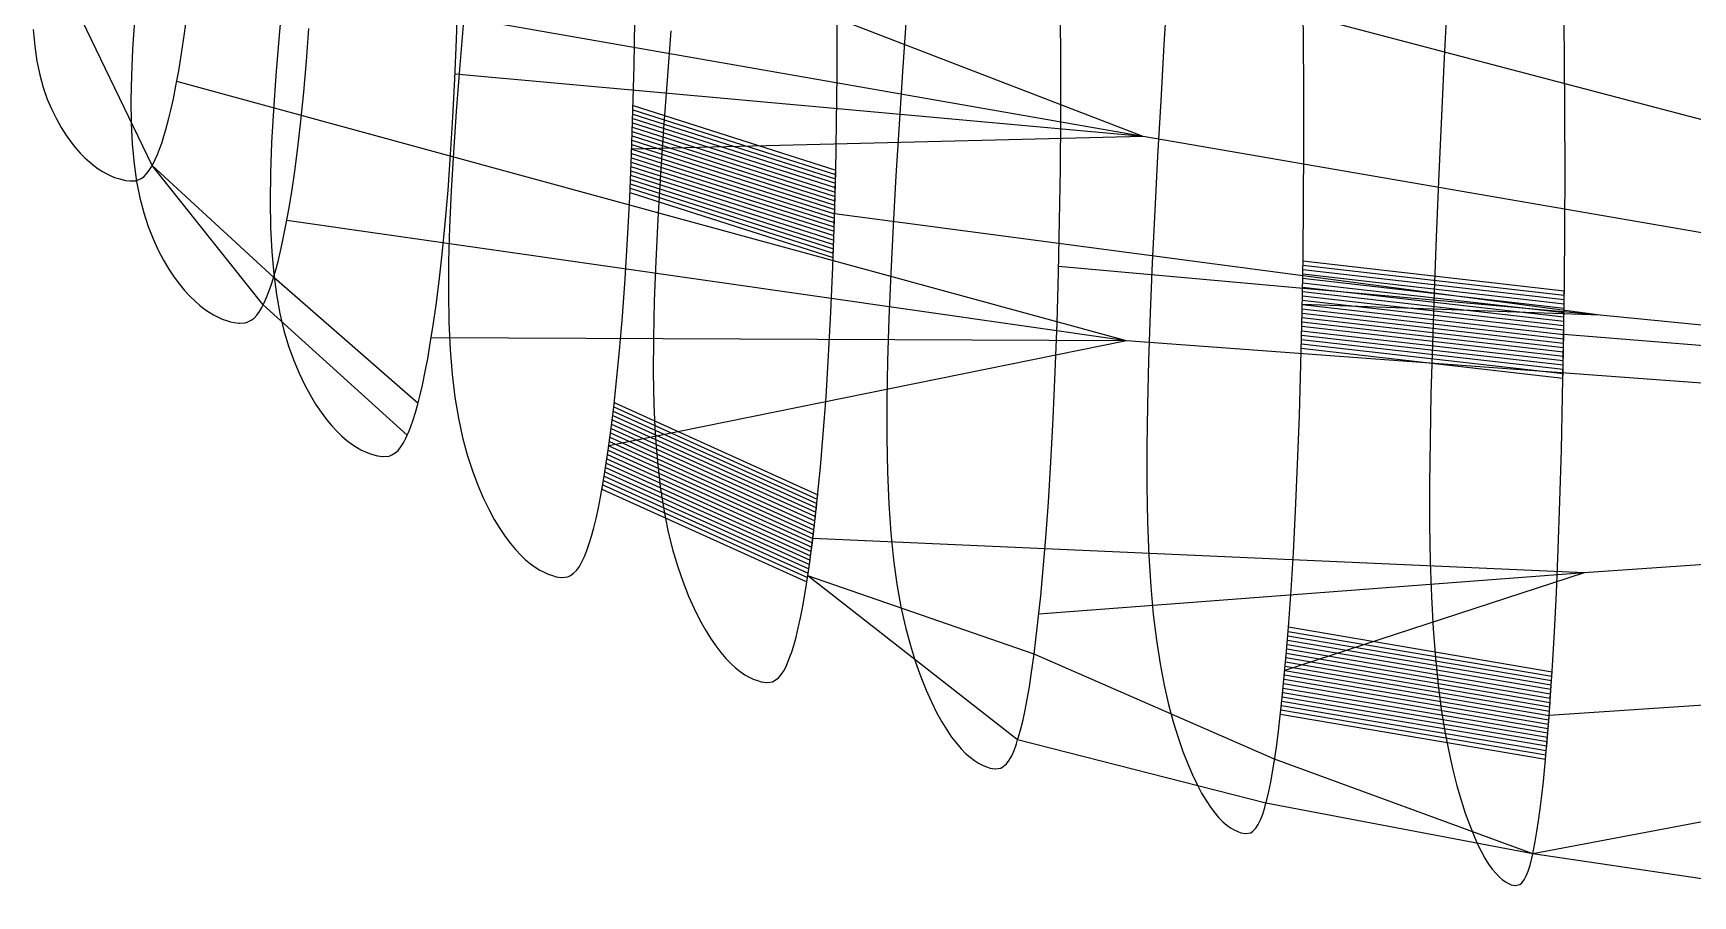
# Model space of a CAD drawing. Extents: x -442 to 442, y 0 to 303.
# Drawn here: x -436.3 to -208.1, y 16.7 to 135.2 of the extents above; entities that cross this region are included whole.
import ezdxf

# ---------------------------------------------------------------- set-up
doc = ezdxf.new("R2010")
doc.units = 0

msp = doc.modelspace()

# ---------------------------------------------------------------- linework, layer by layer
at = {"layer": 'default', "color": 8, "linetype": 'CONTINUOUS'}
for p, q in [((-283.664, 121.023, 306.413), (-412.981, 170.812, 195.612)), ((-35.344, 78.234, 669.552), (-314.97, 151.738, 364.912)), ((-283.664, 121.023, 306.413), (-398.056, 140.995, 173.731)), ((-283.664, 121.023, 306.413), (-378.28, 129.588, 152.432)), ((-283.664, 121.023, 306.413), (-353.993, 119.284, 132.039)), ((-35.344, 78.234, 669.552), (-283.664, 121.023, 306.413)), ((-220.815, 96.464, 254.471), (-326.089, 110.377, 111.977)), ((-220.815, 96.464, 254.471), (-295.275, 103.161, 92.887)), ((-220.815, 96.464, 254.471), (-261.779, 97.917, 75.366)), ((-35.344, 78.234, 669.552), (-220.815, 96.464, 254.471)), ((-144.525, 87.149, 219.698), (-225.815, 93.813, 60.029))]:
    msp.add_line(p, q, dxfattribs=at)
at = {"layer": 'default', "color": 3, "linetype": 'CONTINUOUS'}
for p, q in [((-261.618, 134.713, 75.69), (-261.718, 142.328, 75.489)), ((-378.082, 134.35, 152.62), (-377.91, 139.819, 152.784)), ((-225.715, 132.113, 60.279), (-225.81, 140.037, 60.041)), ((-415.468, 135.141, 194.269), (-415.064, 138.198, 194.488)), ((-294.984, 130.926, 93.367), (-295.035, 138.127, 93.283)), ((-415.879, 132.421, 194.047), (-415.468, 135.141, 194.269)), ((-398.702, 131.367, 173.263), (-398.372, 135.824, 173.502)), ((-353.669, 130.729, 132.424), (-353.575, 136.866, 132.536)), ((-325.732, 129.592, 112.472), (-325.717, 136.303, 112.494)), ((-261.56, 127.137, 75.806), (-261.618, 134.713, 75.69)), ((-416.279, 130.043, 193.832), (-415.879, 132.421, 194.047)), ((-378.306, 128.94, 152.406), (-378.082, 134.35, 152.62)), ((-399.07, 127.113, 172.996), (-398.702, 131.367, 173.263)), ((-353.817, 124.611, 132.248), (-353.669, 130.729, 132.424)), ((-294.982, 123.74, 93.369), (-294.984, 130.926, 93.367)), ((-225.657, 124.227, 60.424), (-225.715, 132.113, 60.279)), ((-417.022, 126.194, 193.431), (-416.66, 127.98, 193.626)), ((-416.66, 127.98, 193.626), (-416.279, 130.043, 193.832)), ((-378.577, 123.643, 152.149), (-378.306, 128.94, 152.406)), ((-325.805, 122.885, 112.371), (-325.732, 129.592, 112.472)), ((-417.365, 124.638, 193.246), (-417.022, 126.194, 193.431)), ((-399.471, 123.121, 172.704), (-399.07, 127.113, 172.996)), ((-261.548, 119.575, 75.831), (-261.56, 127.137, 75.806)), ((-417.633, 123.517, 193.1), (-417.365, 124.638, 193.246)), ((-378.892, 118.518, 151.848), (-378.577, 123.643, 152.149)), ((-354.016, 118.559, 132.011), (-353.817, 124.611, 132.248)), ((-295.036, 116.558, 93.281), (-294.982, 123.74, 93.369)), ((-225.638, 116.357, 60.473), (-225.657, 124.227, 60.424)), ((-399.894, 119.483, 172.398), (-399.471, 123.121, 172.704)), ((-325.932, 116.199, 112.195), (-325.805, 122.885, 112.371)), ((-400.325, 116.245, 172.085), (-399.894, 119.483, 172.398)), ((-261.584, 112.016, 75.757), (-261.548, 119.575, 75.831)), ((-379.248, 113.626, 151.51), (-378.892, 118.518, 151.848)), ((-354.263, 112.634, 131.718), (-354.016, 118.559, 132.011)), ((-295.14, 109.397, 93.109), (-295.036, 116.558, 93.281)), ((-400.746, 113.414, 171.78), (-400.325, 116.245, 172.085)), ((-326.11, 109.585, 111.948), (-325.932, 116.199, 112.195)), ((-225.662, 108.489, 60.413), (-225.638, 116.357, 60.473)), ((-401.15, 110.958, 171.487), (-400.746, 113.414, 171.78)), ((-379.639, 109.035, 151.138), (-379.248, 113.626, 151.51)), ((-354.555, 106.899, 131.371), (-354.263, 112.634, 131.718)), ((-261.667, 104.48, 75.591), (-261.584, 112.016, 75.757)), ((-401.533, 108.831, 171.209), (-401.15, 110.958, 171.487)), ((-326.335, 103.109, 111.636), (-326.11, 109.585, 111.948)), ((-401.898, 106.978, 170.944), (-401.533, 108.831, 171.209)), ((-380.053, 104.85, 150.743), (-379.639, 109.035, 151.138)), ((-295.293, 102.313, 92.857), (-295.14, 109.397, 93.109)), ((-225.725, 100.645, 60.254), (-225.662, 108.489, 60.413)), ((-402.184, 105.643, 170.736), (-401.898, 106.978, 170.944)), ((-354.888, 101.425, 130.976), (-354.555, 106.899, 131.371)), ((-380.479, 101.125, 150.337), (-380.053, 104.85, 150.743)), ((-326.606, 96.841, 111.26), (-326.335, 103.109, 111.636)), ((-261.795, 97.024, 75.336), (-261.667, 104.48, 75.591)), ((-380.897, 97.868, 149.939), (-380.479, 101.125, 150.337)), ((-355.257, 96.288, 130.538), (-354.888, 101.425, 130.976)), ((-295.491, 95.376, 92.53), (-295.293, 102.313, 92.857)), ((-225.827, 92.884, 59.998), (-225.725, 100.645, 60.254)), ((-381.299, 95.042, 149.557), (-380.897, 97.868, 149.939)), ((-355.652, 91.604, 130.069), (-355.257, 96.288, 130.538)), ((-326.918, 90.857, 110.827), (-326.606, 96.841, 111.26)), ((-261.963, 89.723, 74.998), (-261.795, 97.024, 75.336)), ((-381.681, 92.594, 149.192), (-381.299, 95.042, 149.557)), ((-295.734, 88.662, 92.131), (-295.491, 95.376, 92.53)), ((-382.046, 90.462, 148.845), (-381.681, 92.594, 149.192)), ((-356.06, 87.434, 129.584), (-355.652, 91.604, 130.069)), ((-225.965, 85.284, 59.654), (-225.827, 92.884, 59.998)), ((-382.334, 88.925, 148.571), (-382.046, 90.462, 148.845)), ((-327.267, 85.24, 110.343), (-326.918, 90.857, 110.827)), ((-262.171, 82.656, 74.58), (-261.963, 89.723, 74.998)), ((-356.461, 83.788, 129.108), (-356.06, 87.434, 129.584)), ((-296.016, 82.252, 91.666), (-295.734, 88.662, 92.131)), ((-327.643, 80.119, 109.821), (-327.267, 85.24, 110.343)), ((-226.137, 77.927, 59.221), (-225.965, 85.284, 59.654)), ((-356.849, 80.624, 128.647), (-356.461, 83.788, 129.108)), ((-296.334, 76.235, 91.141), (-296.016, 82.252, 91.666)), ((-262.416, 75.908, 74.089), (-262.171, 82.656, 74.58)), ((-357.219, 77.883, 128.208), (-356.849, 80.624, 128.647)), ((-328.034, 75.56, 109.279), (-327.643, 80.119, 109.821)), ((-357.573, 75.495, 127.787), (-357.219, 77.883, 128.208)), ((-226.342, 70.902, 58.709), (-226.137, 77.927, 59.221)), ((-357.852, 73.774, 127.455), (-357.573, 75.495, 127.787)), ((-328.42, 71.573, 108.743), (-328.034, 75.56, 109.279)), ((-296.679, 70.747, 90.573), (-296.334, 76.235, 91.141)), ((-262.695, 69.574, 73.53), (-262.416, 75.908, 74.089)), ((-328.794, 68.112, 108.224), (-328.42, 71.573, 108.743)), ((-226.576, 64.308, 58.122), (-226.342, 70.902, 58.709)), ((-297.04, 65.863, 89.979), (-296.679, 70.747, 90.573)), ((-262.998, 63.797, 72.921), (-262.695, 69.574, 73.53)), ((-329.152, 65.114, 107.727), (-328.794, 68.112, 108.224)), ((-329.495, 62.502, 107.251), (-329.152, 65.114, 107.727)), ((-297.397, 61.59, 89.39), (-297.04, 65.863, 89.979)), ((-226.832, 58.293, 57.48), (-226.576, 64.308, 58.122)), ((-329.767, 60.619, 106.874), (-329.495, 62.502, 107.251)), ((-263.317, 58.654, 72.283), (-262.998, 63.797, 72.921)), ((-297.744, 57.881, 88.818), (-297.397, 61.59, 89.39)), ((-298.077, 54.668, 88.269), (-297.744, 57.881, 88.818)), ((-263.633, 54.155, 71.648), (-263.317, 58.654, 72.283)), ((-227.101, 52.938, 56.805), (-226.832, 58.293, 57.48)), ((-298.397, 51.868, 87.742), (-298.077, 54.668, 88.269)), ((-263.941, 50.25, 71.03), (-263.633, 54.155, 71.648)), ((-227.37, 48.253, 56.131), (-227.101, 52.938, 56.805)), ((-298.65, 49.849, 87.325), (-298.397, 51.868, 87.742)), ((-264.238, 46.866, 70.435), (-263.941, 50.25, 71.03)), ((-227.632, 44.187, 55.474), (-227.37, 48.253, 56.131)), ((-264.523, 43.917, 69.864), (-264.238, 46.866, 70.435)), ((-264.749, 41.791, 69.41), (-264.523, 43.917, 69.864)), ((-227.885, 40.663, 54.841), (-227.632, 44.187, 55.474)), ((-228.128, 37.592, 54.231), (-227.885, 40.663, 54.841)), ((-228.321, 35.378, 53.747), (-228.128, 37.592, 54.231))]:
    msp.add_line(p, q, dxfattribs=at)
at = {"layer": 'default', "color": 5, "linetype": 'CONTINUOUS'}
for p, q in [((-402.041, 139.598, 129.804), (-402.513, 134.377, 129.354)), ((-280.318, 141.457, 38.183), (-280.795, 133.638, 37.227)), ((-316.224, 137.244, 58.365), (-316.733, 129.897, 57.525)), ((-241.887, 139.009, 19.746), (-242.29, 130.868, 18.734)), ((-436.296, 135.689, 183.027), (-436.082, 133.44, 183.142)), ((-422.368, 136.884, 156.093), (-422.629, 133.005, 155.904)), ((-377.168, 136.295, 104.517), (-377.67, 130.262, 103.921)), ((-348.609, 135.51, 80.729), (-349.13, 128.761, 80.007)), ((-436.082, 133.44, 183.142), (-435.777, 131.372, 183.307)), ((-422.629, 133.005, 155.904), (-422.796, 129.372, 155.783)), ((-402.513, 134.377, 129.354), (-402.92, 129.379, 128.967)), ((-280.795, 133.638, 37.227), (-281.244, 125.903, 36.326)), ((-435.777, 131.372, 183.307), (-435.382, 129.477, 183.52)), ((-377.67, 130.262, 103.921), (-378.118, 124.419, 103.39)), ((-242.29, 130.868, 18.734), (-242.67, 122.814, 17.782)), ((-435.382, 129.477, 183.52), (-434.902, 127.739, 183.779)), ((-422.796, 129.372, 155.783), (-422.86, 125.986, 155.737)), ((-402.92, 129.379, 128.967), (-403.254, 124.64, 128.649)), ((-349.13, 128.761, 80.007), (-349.608, 122.165, 79.344)), ((-316.733, 129.897, 57.525), (-317.211, 122.665, 56.737)), ((-434.902, 127.739, 183.779), (-434.352, 126.155, 184.076)), ((-434.352, 126.155, 184.076), (-433.75, 124.719, 184.401)), ((-422.86, 125.986, 155.737), (-422.821, 122.845, 155.765)), ((-281.244, 125.903, 36.326), (-281.666, 118.289, 35.481)), ((-433.75, 124.719, 184.401), (-433.113, 123.422, 184.745)), ((-433.113, 123.422, 184.745), (-432.459, 122.26, 185.098)), ((-403.254, 124.64, 128.649), (-403.501, 120.18, 128.414)), ((-378.118, 124.419, 103.39), (-378.501, 118.826, 102.935)), ((-432.459, 122.26, 185.098), (-431.794, 121.219, 185.457)), ((-431.794, 121.219, 185.457), (-431.128, 120.29, 185.816)), ((-422.821, 122.845, 155.765), (-422.674, 119.941, 155.872)), ((-349.608, 122.165, 79.344), (-350.032, 115.777, 78.754)), ((-317.211, 122.665, 56.737), (-317.65, 115.598, 56.015)), ((-242.67, 122.814, 17.782), (-243.026, 114.887, 16.889)), ((-431.128, 120.29, 185.816), (-430.468, 119.465, 186.173)), ((-430.468, 119.465, 186.173), (-429.819, 118.732, 186.523)), ((-429.819, 118.732, 186.523), (-429.18, 118.083, 186.868)), ((-422.674, 119.941, 155.872), (-422.426, 117.269, 156.052)), ((-403.501, 120.18, 128.414), (-403.654, 116.004, 128.269)), ((-378.501, 118.826, 102.935), (-378.813, 113.523, 102.564)), ((-429.18, 118.083, 186.868), (-428.556, 117.512, 187.204)), ((-428.556, 117.512, 187.204), (-427.942, 117.009, 187.536)), ((-427.942, 117.009, 187.536), (-427.34, 116.57, 187.861)), ((-427.34, 116.57, 187.861), (-426.752, 116.192, 188.178)), ((-422.426, 117.269, 156.052), (-422.078, 114.813, 156.304)), ((-420.426, 116.221, 191.593), (-420.118, 116.7, 191.759)), ((-420.118, 116.7, 191.759), (-419.949, 117.001, 191.85)), ((-281.666, 118.289, 35.481), (-282.051, 110.849, 34.708)), ((-426.752, 116.192, 188.178), (-426.181, 115.872, 188.486)), ((-426.181, 115.872, 188.486), (-425.63, 115.607, 188.784)), ((-425.63, 115.607, 188.784), (-425.092, 115.391, 189.074)), ((-425.092, 115.391, 189.074), (-424.577, 115.215, 189.352)), ((-424.577, 115.215, 189.352), (-424.05, 115.073, 189.637)), ((-424.05, 115.073, 189.637), (-423.604, 114.966, 189.878)), ((-423.604, 114.966, 189.878), (-422.964, 114.889, 190.223)), ((-422.964, 114.889, 190.223), (-422.913, 114.889, 190.25)), ((-422.913, 114.889, 190.25), (-422.192, 114.92, 190.639)), ((-422.192, 114.92, 190.639), (-421.868, 115.038, 190.815)), ((-422.078, 114.813, 156.304), (-421.633, 112.563, 156.627)), ((-421.868, 115.038, 190.815), (-421.465, 115.223, 191.032)), ((-421.465, 115.223, 191.032), (-421.096, 115.482, 191.231)), ((-421.096, 115.482, 191.231), (-420.747, 115.815, 191.42)), ((-420.747, 115.815, 191.42), (-420.426, 116.221, 191.593)), ((-403.654, 116.004, 128.269), (-403.701, 112.112, 128.224)), ((-350.032, 115.777, 78.754), (-350.394, 109.662, 78.253)), ((-317.65, 115.598, 56.015), (-318.038, 108.754, 55.375)), ((-243.026, 114.887, 16.889), (-243.351, 107.141, 16.075)), ((-421.633, 112.563, 156.627), (-421.098, 110.502, 157.015)), ((-403.701, 112.112, 128.224), (-403.643, 108.503, 128.278)), ((-378.813, 113.523, 102.564), (-379.04, 108.534, 102.294)), ((-421.098, 110.502, 157.015), (-420.485, 108.623, 157.46)), ((-350.394, 109.662, 78.253), (-350.686, 103.866, 77.848)), ((-282.051, 110.849, 34.708), (-282.391, 103.645, 34.025)), ((-420.485, 108.623, 157.46), (-419.817, 106.922, 157.944)), ((-403.643, 108.503, 128.278), (-403.477, 105.167, 128.437)), ((-379.04, 108.534, 102.294), (-379.174, 103.862, 102.136)), ((-318.038, 108.754, 55.375), (-318.366, 102.204, 54.833)), ((-419.817, 106.922, 157.944), (-419.112, 105.386, 158.456)), ((-419.112, 105.386, 158.456), (-418.389, 104.011, 158.98)), ((-403.477, 105.167, 128.437), (-403.207, 102.098, 128.693)), ((-243.351, 107.141, 16.075), (-243.637, 99.64, 15.357)), ((-418.389, 104.011, 158.98), (-417.655, 102.779, 159.513)), ((-417.655, 102.779, 159.513), (-416.921, 101.681, 160.045)), ((-379.174, 103.862, 102.136), (-379.204, 99.509, 102.099)), ((-350.686, 103.866, 77.848), (-350.895, 98.412, 77.558)), ((-282.391, 103.645, 34.025), (-282.678, 96.749, 33.45)), ((-416.921, 101.681, 160.045), (-416.193, 100.706, 160.573)), ((-416.193, 100.706, 160.573), (-415.478, 99.84, 161.092)), ((-403.207, 102.098, 128.693), (-402.836, 99.28, 129.047)), ((-318.366, 102.204, 54.833), (-318.63, 95.994, 54.399)), ((-415.478, 99.84, 161.092), (-414.776, 99.075, 161.602)), ((-414.776, 99.075, 161.602), (-414.089, 98.402, 162.1)), ((-414.089, 98.402, 162.1), (-413.414, 97.81, 162.589)), ((-402.836, 99.28, 129.047), (-402.367, 96.698, 129.494)), ((-379.204, 99.509, 102.099), (-379.132, 95.474, 102.185)), ((-350.895, 98.412, 77.558), (-351.012, 93.306, 77.395)), ((-243.637, 99.64, 15.357), (-243.878, 92.461, 14.754)), ((-413.414, 97.81, 162.589), (-412.753, 97.293, 163.069)), ((-412.753, 97.293, 163.069), (-412.108, 96.85, 163.537)), ((-412.108, 96.85, 163.537), (-411.481, 96.474, 163.992)), ((-411.481, 96.474, 163.992), (-410.877, 96.164, 164.43)), ((-410.877, 96.164, 164.43), (-410.287, 95.912, 164.858)), ((-410.287, 95.912, 164.858), (-409.723, 95.709, 165.267)), ((-406.32, 95.747, 167.736), (-405.918, 96.058, 168.028)), ((-405.918, 96.058, 168.028), (-405.539, 96.457, 168.303)), ((-405.539, 96.457, 168.303), (-405.19, 96.943, 168.556)), ((-405.19, 96.943, 168.556), (-404.856, 97.515, 168.798)), ((-404.856, 97.515, 168.798), (-404.674, 97.874, 168.93)), ((-402.367, 96.698, 129.494), (-401.805, 94.335, 130.028)), ((-318.63, 95.994, 54.399), (-318.815, 90.153, 54.093)), ((-282.678, 96.749, 33.45), (-282.907, 90.213, 32.991)), ((-409.723, 95.709, 165.267), (-409.146, 95.544, 165.686)), ((-409.146, 95.544, 165.686), (-408.657, 95.421, 166.041)), ((-408.657, 95.421, 166.041), (-407.957, 95.335, 166.549)), ((-407.957, 95.335, 166.549), (-407.901, 95.336, 166.589)), ((-407.901, 95.336, 166.589), (-407.113, 95.379, 167.161)), ((-407.113, 95.379, 167.161), (-406.759, 95.523, 167.418)), ((-406.759, 95.523, 167.418), (-406.32, 95.747, 167.736)), ((-401.805, 94.335, 130.028), (-401.165, 92.181, 130.638)), ((-379.132, 95.474, 102.185), (-378.952, 91.745, 102.399)), ((-401.165, 92.181, 130.638), (-400.47, 90.232, 131.301)), ((-378.952, 91.745, 102.399), (-378.671, 88.316, 102.733)), ((-351.012, 93.306, 77.395), (-351.028, 88.55, 77.373)), ((-243.878, 92.461, 14.754), (-244.069, 85.657, 14.276)), ((-400.47, 90.232, 131.301), (-399.736, 88.474, 131.999)), ((-318.815, 90.153, 54.093), (-318.915, 84.684, 53.93)), ((-282.907, 90.213, 32.991), (-283.065, 84.064, 32.673)), ((-399.736, 88.474, 131.999), (-398.985, 86.9, 132.714)), ((-398.985, 86.9, 132.714), (-398.224, 85.491, 133.439)), ((-378.671, 88.316, 102.733), (-378.29, 85.167, 103.185)), ((-351.028, 88.55, 77.373), (-350.943, 84.142, 77.491)), ((-398.224, 85.491, 133.439), (-397.464, 84.236, 134.163)), ((-378.29, 85.167, 103.185), (-377.812, 82.285, 103.753)), ((-318.915, 84.684, 53.93), (-318.918, 79.591, 53.924)), ((-244.069, 85.657, 14.276), (-244.199, 79.256, 13.949)), ((-397.464, 84.236, 134.163), (-396.71, 83.122, 134.881)), ((-396.71, 83.122, 134.881), (-395.971, 82.134, 135.585)), ((-377.812, 82.285, 103.753), (-377.243, 79.646, 104.428)), ((-350.943, 84.142, 77.491), (-350.752, 80.069, 77.756)), ((-283.065, 84.064, 32.673), (-283.146, 78.309, 32.511)), ((-395.971, 82.134, 135.585), (-395.244, 81.262, 136.277)), ((-395.244, 81.262, 136.277), (-394.535, 80.494, 136.952)), ((-394.535, 80.494, 136.952), (-393.838, 79.819, 137.616)), ((-385.037, 79.56, 145.997), (-384.851, 79.974, 146.174)), ((-350.752, 80.069, 77.756), (-350.462, 76.325, 78.159)), ((-393.838, 79.819, 137.616), (-393.155, 79.232, 138.266)), ((-393.155, 79.232, 138.266), (-392.489, 78.728, 138.9)), ((-392.489, 78.728, 138.9), (-391.843, 78.302, 139.516)), ((-391.843, 78.302, 139.516), (-391.22, 77.952, 140.109)), ((-391.22, 77.952, 140.109), (-390.612, 77.668, 140.688)), ((-390.612, 77.668, 140.688), (-390.031, 77.439, 141.241)), ((-386.532, 77.514, 144.573), (-386.12, 77.875, 144.965)), ((-386.12, 77.875, 144.965), (-385.733, 78.337, 145.334)), ((-385.733, 78.337, 145.334), (-385.377, 78.899, 145.673)), ((-385.377, 78.899, 145.673), (-385.037, 79.56, 145.997)), ((-377.243, 79.646, 104.428), (-376.598, 77.244, 105.195)), ((-318.918, 79.591, 53.924), (-318.827, 74.871, 54.075)), ((-283.146, 78.309, 32.511), (-283.141, 72.95, 32.521)), ((-244.199, 79.256, 13.949), (-244.263, 73.266, 13.79)), ((-390.031, 77.439, 141.241), (-389.437, 77.255, 141.807)), ((-389.437, 77.255, 141.807), (-388.934, 77.118, 142.286)), ((-388.934, 77.118, 142.286), (-388.213, 77.026, 142.972)), ((-388.213, 77.026, 142.972), (-388.156, 77.028, 143.027)), ((-388.156, 77.028, 143.027), (-387.346, 77.084, 143.798)), ((-387.346, 77.084, 143.798), (-386.983, 77.253, 144.144)), ((-386.983, 77.253, 144.144), (-386.532, 77.514, 144.573)), ((-376.598, 77.244, 105.195), (-375.897, 75.071, 106.027)), ((-350.462, 76.325, 78.159), (-350.074, 72.888, 78.697)), ((-375.897, 75.071, 106.027), (-375.16, 73.111, 106.902)), ((-375.16, 73.111, 106.902), (-374.407, 71.358, 107.797)), ((-318.827, 74.871, 54.075), (-318.636, 70.511, 54.389)), ((-244.263, 73.266, 13.79), (-244.253, 67.688, 13.815)), ((-374.407, 71.358, 107.797), (-373.643, 69.789, 108.703)), ((-350.074, 72.888, 78.697), (-349.59, 69.743, 79.368)), ((-283.141, 72.95, 32.521), (-283.051, 67.983, 32.702)), ((-373.643, 69.789, 108.703), (-372.882, 68.393, 109.608)), ((-349.59, 69.743, 79.368), (-349.018, 66.865, 80.163)), ((-318.636, 70.511, 54.389), (-318.351, 66.504, 54.859)), ((-372.882, 68.393, 109.608), (-372.127, 67.154, 110.503)), ((-372.127, 67.154, 110.503), (-371.388, 66.055, 111.382)), ((-349.018, 66.865, 80.163), (-348.369, 64.246, 81.062)), ((-318.351, 66.504, 54.859), (-317.974, 62.827, 55.48)), ((-283.051, 67.983, 32.702), (-282.871, 63.396, 33.063)), ((-244.253, 67.688, 13.815), (-244.169, 62.519, 14.024)), ((-371.388, 66.055, 111.382), (-370.661, 65.087, 112.245)), ((-370.661, 65.087, 112.245), (-369.952, 64.235, 113.086)), ((-369.952, 64.235, 113.086), (-369.256, 63.487, 113.913)), ((-348.369, 64.246, 81.062), (-347.667, 61.877, 82.036)), ((-369.256, 63.487, 113.913), (-368.575, 62.836, 114.722)), ((-368.575, 62.836, 114.722), (-367.911, 62.278, 115.511)), ((-367.911, 62.278, 115.511), (-367.266, 61.808, 116.277)), ((-367.266, 61.808, 116.277), (-366.644, 61.422, 117.015)), ((-361.572, 61.383, 123.038), (-361.188, 61.903, 123.494)), ((-361.188, 61.903, 123.494), (-360.836, 62.534, 123.912)), ((-360.836, 62.534, 123.912), (-360.501, 63.276, 124.31)), ((-360.501, 63.276, 124.31), (-360.318, 63.741, 124.527)), ((-347.667, 61.877, 82.036), (-346.93, 59.743, 83.059)), ((-317.974, 62.827, 55.48), (-317.507, 59.463, 56.249)), ((-282.871, 63.396, 33.063), (-282.607, 59.182, 33.592)), ((-244.169, 62.519, 14.024), (-244.009, 57.746, 14.426)), ((-366.644, 61.422, 117.015), (-366.039, 61.11, 117.734)), ((-366.039, 61.11, 117.734), (-365.46, 60.859, 118.421)), ((-365.46, 60.859, 118.421), (-364.868, 60.659, 119.124)), ((-364.868, 60.659, 119.124), (-364.367, 60.51, 119.719)), ((-364.367, 60.51, 119.719), (-363.65, 60.414, 120.571)), ((-363.65, 60.414, 120.571), (-363.593, 60.416, 120.639)), ((-363.593, 60.416, 120.639), (-362.787, 60.487, 121.595)), ((-362.787, 60.487, 121.595), (-362.427, 60.679, 122.023)), ((-362.427, 60.679, 122.023), (-361.98, 60.975, 122.554)), ((-361.98, 60.975, 122.554), (-361.572, 61.383, 123.038)), ((-346.93, 59.743, 83.059), (-346.177, 57.834, 84.104)), ((-317.507, 59.463, 56.249), (-316.956, 56.386, 57.157)), ((-346.177, 57.834, 84.104), (-345.415, 56.126, 85.162)), ((-282.607, 59.182, 33.592), (-282.26, 55.315, 34.289)), ((-244.009, 57.746, 14.426), (-243.776, 53.361, 15.009)), ((-345.415, 56.126, 85.162), (-344.655, 54.607, 86.217)), ((-316.956, 56.386, 57.157), (-316.334, 53.586, 58.183)), ((-282.26, 55.315, 34.289), (-281.832, 51.777, 35.147)), ((-344.655, 54.607, 86.217), (-343.902, 53.26, 87.26)), ((-343.902, 53.26, 87.26), (-343.165, 52.067, 88.283)), ((-316.334, 53.586, 58.183), (-315.661, 51.055, 59.291)), ((-243.776, 53.361, 15.009), (-243.472, 49.339, 15.772)), ((-343.165, 52.067, 88.283), (-342.441, 51.015, 89.287)), ((-342.441, 51.015, 89.287), (-341.736, 50.09, 90.267)), ((-315.661, 51.055, 59.291), (-314.956, 48.775, 60.454)), ((-281.832, 51.777, 35.147), (-281.328, 48.543, 36.157)), ((-341.736, 50.09, 90.267), (-341.043, 49.279, 91.228)), ((-341.043, 49.279, 91.228), (-340.365, 48.574, 92.168)), ((-340.365, 48.574, 92.168), (-339.704, 47.971, 93.085)), ((-339.704, 47.971, 93.085), (-339.063, 47.462, 93.975)), ((-333.036, 47.619, 102.338), (-332.689, 48.312, 102.819)), ((-332.689, 48.312, 102.819), (-332.359, 49.125, 103.277)), ((-332.359, 49.125, 103.277), (-332.179, 49.635, 103.527)), ((-314.956, 48.775, 60.454), (-314.236, 46.737, 61.641)), ((-281.328, 48.543, 36.157), (-280.76, 45.602, 37.296)), ((-243.472, 49.339, 15.772), (-243.098, 45.66, 16.709)), ((-339.063, 47.462, 93.975), (-338.446, 47.046, 94.832)), ((-338.446, 47.046, 94.832), (-337.844, 46.71, 95.667)), ((-337.844, 46.71, 95.667), (-337.269, 46.441, 96.464)), ((-337.269, 46.441, 96.464), (-336.681, 46.228, 97.28)), ((-336.681, 46.228, 97.28), (-336.184, 46.07, 97.97)), ((-336.184, 46.07, 97.97), (-335.472, 45.971, 98.957)), ((-335.472, 45.971, 98.957), (-335.416, 45.974, 99.036)), ((-335.416, 45.974, 99.036), (-334.617, 46.058, 100.144)), ((-334.617, 46.058, 100.144), (-334.26, 46.271, 100.639)), ((-334.26, 46.271, 100.639), (-333.818, 46.598, 101.253)), ((-333.818, 46.598, 101.253), (-333.415, 47.047, 101.812)), ((-333.415, 47.047, 101.812), (-333.036, 47.619, 102.338)), ((-314.236, 46.737, 61.641), (-313.507, 44.915, 62.841)), ((-243.098, 45.66, 16.709), (-242.659, 42.297, 17.809)), ((-313.507, 44.915, 62.841), (-312.781, 43.294, 64.037)), ((-280.76, 45.602, 37.296), (-280.148, 42.943, 38.525)), ((-312.781, 43.294, 64.037), (-312.063, 41.858, 65.22)), ((-312.063, 41.858, 65.22), (-311.36, 40.585, 66.38)), ((-280.148, 42.943, 38.525), (-279.505, 40.549, 39.813)), ((-242.659, 42.297, 17.809), (-242.165, 39.239, 19.047)), ((-311.36, 40.585, 66.38), (-310.67, 39.464, 67.517)), ((-310.67, 39.464, 67.517), (-309.997, 38.48, 68.625)), ((-279.505, 40.549, 39.813), (-278.85, 38.408, 41.127)), ((-242.165, 39.239, 19.047), (-241.633, 36.476, 20.382)), ((-309.997, 38.48, 68.625), (-309.337, 37.617, 69.714)), ((-309.337, 37.617, 69.714), (-308.691, 36.867, 70.778)), ((-308.691, 36.867, 70.778), (-308.062, 36.226, 71.815)), ((-301.725, 35.903, 82.257), (-301.398, 36.648, 82.797)), ((-301.398, 36.648, 82.797), (-301.086, 37.521, 83.311)), ((-301.086, 37.521, 83.311), (-300.916, 38.069, 83.591)), ((-278.85, 38.408, 41.127), (-278.188, 36.496, 42.455)), ((-308.062, 36.226, 71.815), (-307.451, 35.687, 72.821)), ((-307.451, 35.687, 72.821), (-306.864, 35.246, 73.789)), ((-306.864, 35.246, 73.789), (-306.291, 34.891, 74.732)), ((-306.291, 34.891, 74.732), (-305.745, 34.608, 75.634)), ((-305.745, 34.608, 75.634), (-305.186, 34.385, 76.555)), ((-305.186, 34.385, 76.555), (-304.712, 34.219, 77.335)), ((-303.224, 34.218, 79.787), (-302.885, 34.449, 80.346)), ((-302.885, 34.449, 80.346), (-302.466, 34.804, 81.036)), ((-302.466, 34.804, 81.036), (-302.084, 35.287, 81.666)), ((-302.084, 35.287, 81.666), (-301.725, 35.903, 82.257)), ((-278.188, 36.496, 42.455), (-277.529, 34.796, 43.778)), ((-277.529, 34.796, 43.778), (-276.876, 33.289, 45.086)), ((-241.633, 36.476, 20.382), (-241.075, 33.988, 21.78)), ((-304.712, 34.219, 77.335), (-304.036, 34.118, 78.449)), ((-304.036, 34.118, 78.449), (-303.983, 34.122, 78.537)), ((-303.983, 34.122, 78.537), (-303.224, 34.218, 79.787)), ((-276.876, 33.289, 45.086), (-276.238, 31.955, 46.367)), ((-276.238, 31.955, 46.367), (-275.611, 30.78, 47.624)), ((-241.075, 33.988, 21.78), (-240.506, 31.765, 23.205)), ((-275.611, 30.78, 47.624), (-275.001, 29.749, 48.848)), ((-275.001, 29.749, 48.848), (-274.402, 28.845, 50.05)), ((-240.506, 31.765, 23.205), (-239.932, 29.778, 24.645)), ((-239.932, 29.778, 24.645), (-239.36, 28.013, 26.078)), ((-274.402, 28.845, 50.05), (-273.816, 28.061, 51.224)), ((-273.816, 28.061, 51.224), (-273.246, 27.391, 52.368)), ((-273.246, 27.391, 52.368), (-272.692, 26.827, 53.478)), ((-267.51, 27.094, 63.873), (-267.214, 27.88, 64.466)), ((-267.214, 27.88, 64.466), (-266.933, 28.802, 65.029)), ((-266.933, 28.802, 65.029), (-266.781, 29.379, 65.335)), ((-239.36, 28.013, 26.078), (-238.795, 26.449, 27.495)), ((-272.692, 26.827, 53.478), (-272.16, 26.367, 54.547)), ((-272.16, 26.367, 54.547), (-271.641, 25.998, 55.587)), ((-271.641, 25.998, 55.587), (-271.146, 25.703, 56.581)), ((-271.146, 25.703, 56.581), (-270.639, 25.472, 57.596)), ((-270.639, 25.472, 57.596), (-270.211, 25.301, 58.456)), ((-270.211, 25.301, 58.456), (-269.598, 25.2, 59.684)), ((-269.598, 25.2, 59.684), (-269.55, 25.204, 59.781)), ((-269.55, 25.204, 59.781), (-268.864, 25.311, 61.158)), ((-268.864, 25.311, 61.158), (-268.557, 25.556, 61.772)), ((-268.557, 25.556, 61.772), (-268.178, 25.932, 62.532)), ((-268.178, 25.932, 62.532), (-267.833, 26.444, 63.224)), ((-267.833, 26.444, 63.224), (-267.51, 27.094, 63.873)), ((-238.795, 26.449, 27.495), (-238.241, 25.065, 28.883)), ((-238.241, 25.065, 28.883), (-237.699, 23.846, 30.243)), ((-237.699, 23.846, 30.243), (-237.17, 22.777, 31.568)), ((-237.17, 22.777, 31.568), (-236.651, 21.84, 32.869)), ((-236.651, 21.84, 32.869), (-236.144, 21.027, 34.14)), ((-236.144, 21.027, 34.14), (-235.65, 20.334, 35.378)), ((-230.692, 20.063, 47.805), (-230.437, 20.883, 48.444)), ((-230.437, 20.883, 48.444), (-230.195, 21.844, 49.05)), ((-230.195, 21.844, 49.05), (-230.064, 22.445, 49.379)), ((-235.65, 20.334, 35.378), (-235.171, 19.751, 36.578)), ((-235.171, 19.751, 36.578), (-234.71, 19.276, 37.733)), ((-234.71, 19.276, 37.733), (-234.261, 18.895, 38.858)), ((-234.261, 18.895, 38.858), (-233.833, 18.592, 39.932)), ((-233.833, 18.592, 39.932), (-233.395, 18.354, 41.03)), ((-233.395, 18.354, 41.03), (-233.024, 18.179, 41.959)), ((-231.86, 18.198, 44.877), (-231.596, 18.455, 45.54)), ((-231.596, 18.455, 45.54), (-231.268, 18.849, 46.36)), ((-231.268, 18.849, 46.36), (-230.971, 19.384, 47.107)), ((-230.971, 19.384, 47.107), (-230.692, 20.063, 47.805)), ((-233.024, 18.179, 41.959), (-232.495, 18.078, 43.285)), ((-232.495, 18.078, 43.285), (-232.453, 18.082, 43.391)), ((-232.453, 18.082, 43.391), (-231.86, 18.198, 44.877))]:
    msp.add_line(p, q, dxfattribs=at)
at = {"layer": 'default', "color": 1, "linetype": 'CONTINUOUS'}
for p, q in [((-419.949, 117.001, 191.85), (-429.568, 136.945, 214.53)), ((-285.957, 92.927, 303.886), (-416.556, 128.542, 193.682)), ((-418.035, 121.985, 192.884), (-417.633, 123.517, 193.1)), ((-418.611, 120.096, 192.573), (-418.312, 121.031, 192.734)), ((-418.312, 121.031, 192.734), (-418.035, 121.985, 192.884)), ((-419.207, 118.519, 192.251), (-418.908, 119.265, 192.412)), ((-418.908, 119.265, 192.412), (-418.611, 120.096, 192.573)), ((-419.949, 117.001, 191.85), (-419.812, 117.245, 191.924)), ((-403.208, 101.647, 169.994), (-419.949, 117.001, 191.85)), ((-404.674, 97.874, 168.93), (-419.949, 117.001, 191.85)), ((-419.812, 117.245, 191.924), (-419.508, 117.85, 192.088)), ((-419.508, 117.85, 192.088), (-419.207, 118.519, 192.251)), ((-285.957, 92.927, 303.886), (-401.419, 109.465, 171.292)), ((-402.613, 103.818, 170.425), (-402.184, 105.643, 170.736)), ((-402.91, 102.681, 170.21), (-402.613, 103.818, 170.425)), ((-403.872, 99.686, 169.512), (-403.551, 100.576, 169.745)), ((-403.551, 100.576, 169.745), (-403.231, 101.567, 169.977)), ((-403.231, 101.567, 169.977), (-402.91, 102.681, 170.21)), ((-383.364, 84.323, 147.59), (-403.208, 101.647, 169.994)), ((-404.674, 97.874, 168.93), (-404.525, 98.166, 169.038)), ((-404.525, 98.166, 169.038), (-404.197, 98.887, 169.276)), ((-404.197, 98.887, 169.276), (-403.872, 99.686, 169.512)), ((-384.851, 79.974, 146.174), (-404.674, 97.874, 168.93)), ((-285.957, 92.927, 303.886), (-381.567, 93.323, 149.301)), ((-285.957, 92.927, 303.886), (-357.138, 78.485, 128.304)), ((-34.215, 74.338, 669.148), (-285.957, 92.927, 303.886)), ((-383.064, 85.514, 147.876), (-382.765, 86.824, 148.161)), ((-382.765, 86.824, 148.161), (-382.334, 88.925, 148.571)), ((-383.388, 84.231, 147.568), (-383.064, 85.514, 147.876)), ((-384.037, 82.064, 146.95), (-383.711, 83.089, 147.259)), ((-383.711, 83.089, 147.259), (-383.388, 84.231, 147.568)), ((-384.851, 79.974, 146.174), (-384.7, 80.311, 146.317)), ((-384.7, 80.311, 146.317), (-384.367, 81.143, 146.635)), ((-384.367, 81.143, 146.635), (-384.037, 82.064, 146.95)), ((-358.272, 71.42, 126.957), (-357.852, 73.774, 127.455)), ((-34.215, 74.338, 669.148), (-222.995, 61.024, 249.881)), ((-358.564, 69.953, 126.61), (-358.272, 71.42, 126.957)), ((-359.198, 67.235, 125.858), (-358.881, 68.515, 126.234)), ((-358.881, 68.515, 126.234), (-358.564, 69.953, 126.61)), ((-359.517, 66.086, 125.479), (-359.198, 67.235, 125.858)), ((-360.318, 63.741, 124.527), (-360.17, 64.119, 124.703)), ((-360.17, 64.119, 124.703), (-359.841, 65.053, 125.094)), ((-359.841, 65.053, 125.094), (-359.517, 66.086, 125.479)), ((-222.995, 61.024, 249.881), (-329.073, 65.773, 107.836)), ((-330.175, 58.043, 106.307), (-329.767, 60.619, 106.874)), ((-300.916, 38.069, 83.591), (-329.767, 60.619, 106.874)), ((-298.65, 49.849, 87.325), (-329.767, 60.619, 106.874)), ((-222.995, 61.024, 249.881), (-298.004, 55.374, 88.39)), ((-222.995, 61.024, 249.881), (-264.173, 47.61, 70.566)), ((-330.46, 56.438, 105.912), (-330.175, 58.043, 106.307)), ((-331.079, 53.462, 105.053), (-330.769, 54.864, 105.483)), ((-330.769, 54.864, 105.483), (-330.46, 56.438, 105.912)), ((-331.392, 52.204, 104.619), (-331.079, 53.462, 105.053)), ((-332.033, 50.05, 103.729), (-331.71, 51.072, 104.177)), ((-331.71, 51.072, 104.177), (-331.392, 52.204, 104.619)), ((-332.179, 49.635, 103.527), (-332.033, 50.05, 103.729)), ((-299.032, 47.088, 86.695), (-298.65, 49.849, 87.325)), ((-265.57, 35.419, 67.764), (-298.65, 49.849, 87.325)), ((-299.299, 45.367, 86.256), (-299.032, 47.088, 86.695)), ((-145.752, 46.913, 214.43), (-227.829, 41.437, 54.98)), ((-299.88, 42.175, 85.298), (-299.589, 43.679, 85.778)), ((-299.589, 43.679, 85.778), (-299.299, 45.367, 86.256)), ((-300.174, 40.825, 84.813), (-299.88, 42.175, 85.298)), ((-265.09, 38.883, 68.726), (-264.749, 41.791, 69.41)), ((-300.778, 38.513, 83.818), (-300.474, 39.611, 84.319)), ((-300.474, 39.611, 84.319), (-300.174, 40.825, 84.813)), ((-265.329, 37.07, 68.247), (-265.09, 38.883, 68.726)), ((-300.916, 38.069, 83.591), (-300.778, 38.513, 83.818)), ((-266.781, 29.379, 65.335), (-300.916, 38.069, 83.591)), ((-265.588, 35.292, 67.726), (-265.329, 37.07, 68.247)), ((-265.85, 33.708, 67.202), (-265.588, 35.292, 67.726)), ((-230.064, 22.445, 49.379), (-265.57, 35.419, 67.764)), ((-228.613, 32.349, 53.016), (-228.321, 35.378, 53.747)), ((-266.383, 31.005, 66.132), (-266.114, 32.285, 66.672)), ((-266.114, 32.285, 66.672), (-265.85, 33.708, 67.202)), ((-228.817, 30.46, 52.504), (-228.613, 32.349, 53.016)), ((-266.781, 29.379, 65.335), (-266.657, 29.848, 65.584)), ((-266.657, 29.848, 65.584), (-266.383, 31.005, 66.132)), ((-189.69, 30.027, 40.585), (-230.064, 22.445, 49.379)), ((-229.04, 28.608, 51.946), (-228.817, 30.46, 52.504)), ((-230.064, 22.445, 49.379), (-266.781, 29.379, 65.335)), ((-229.264, 26.957, 51.384), (-229.04, 28.608, 51.946)), ((-229.722, 24.141, 50.236), (-229.491, 25.474, 50.816)), ((-229.491, 25.474, 50.816), (-229.264, 26.957, 51.384)), ((-230.064, 22.445, 49.379), (-229.957, 22.934, 49.646)), ((-229.957, 22.934, 49.646), (-229.722, 24.141, 50.236)), ((-191.147, 16.66, 35.984), (-230.064, 22.445, 49.379))]:
    msp.add_line(p, q, dxfattribs=at)
at = {"layer": 'default', "color": 2, "linetype": 'CONTINUOUS'}
for p, q in [((-353.854, 123.48, 132.204), (-325.976, 114.574, 112.134)), ((-353.854, 123.48, 132.204), (-353.834, 123.48, 132.227)), ((-353.834, 124.079, 132.227), (-325.96, 115.174, 112.157)), ((-353.834, 124.079, 132.227), (-353.815, 124.079, 132.25)), ((-353.815, 124.679, 132.25), (-325.943, 115.774, 112.179)), ((-353.815, 124.679, 132.25), (-353.801, 124.679, 132.267)), ((-353.801, 125.278, 132.267), (-325.929, 116.373, 112.2)), ((-353.933, 121.082, 132.11), (-326.04, 112.176, 112.045)), ((-353.933, 121.082, 132.11), (-353.913, 121.082, 132.133)), ((-353.913, 121.682, 132.133), (-326.024, 112.776, 112.067)), ((-353.913, 121.682, 132.133), (-353.894, 121.682, 132.157)), ((-353.894, 122.281, 132.157), (-326.008, 113.375, 112.09)), ((-353.894, 122.281, 132.157), (-353.874, 122.281, 132.18)), ((-353.874, 122.88, 132.18), (-325.992, 113.975, 112.112)), ((-353.874, 122.88, 132.18), (-353.854, 122.88, 132.204)), ((-354.012, 118.684, 132.016), (-326.105, 109.778, 111.955)), ((-354.012, 118.684, 132.016), (-353.993, 118.684, 132.039)), ((-353.993, 119.284, 132.039), (-326.089, 110.377, 111.977)), ((-353.993, 119.284, 132.039), (-353.973, 119.284, 132.063)), ((-353.973, 119.883, 132.063), (-326.073, 110.977, 112)), ((-353.973, 119.883, 132.063), (-353.953, 119.883, 132.086)), ((-353.953, 120.483, 132.086), (-326.057, 111.576, 112.022)), ((-353.953, 120.483, 132.086), (-353.933, 120.483, 132.11)), ((-354.086, 116.886, 131.928), (-326.166, 107.979, 111.871)), ((-354.086, 116.886, 131.928), (-354.061, 116.886, 131.958)), ((-354.061, 117.486, 131.958), (-326.145, 108.579, 111.899)), ((-354.061, 117.486, 131.958), (-354.036, 117.486, 131.987)), ((-354.036, 118.085, 131.987), (-326.124, 109.178, 111.928)), ((-354.036, 118.085, 131.987), (-354.012, 118.085, 132.016)), ((-354.186, 114.489, 131.81), (-326.249, 105.581, 111.755)), ((-354.186, 114.489, 131.81), (-354.161, 114.489, 131.839)), ((-354.161, 115.089, 131.839), (-326.228, 106.181, 111.784)), ((-354.161, 115.089, 131.839), (-354.136, 115.089, 131.869)), ((-354.136, 115.688, 131.869), (-326.207, 106.78, 111.813)), ((-354.136, 115.688, 131.869), (-354.111, 115.688, 131.899)), ((-354.111, 116.287, 131.899), (-326.187, 107.38, 111.842)), ((-354.111, 116.287, 131.899), (-354.086, 116.287, 131.928)), ((-325.992, 113.975, 112.112), (-325.976, 114.574, 112.134)), ((-325.976, 114.574, 112.134), (-325.96, 115.174, 112.157)), ((-325.96, 115.174, 112.157), (-325.943, 115.774, 112.179)), ((-325.943, 115.774, 112.179), (-325.929, 116.373, 112.2)), ((-354.235, 113.291, 131.751), (-326.291, 104.382, 111.697)), ((-354.235, 113.291, 131.751), (-354.211, 113.291, 131.78)), ((-354.211, 113.89, 131.78), (-326.27, 104.982, 111.726)), ((-354.211, 113.89, 131.78), (-354.186, 113.89, 131.81)), ((-326.057, 111.576, 112.022), (-326.04, 112.176, 112.045)), ((-326.04, 112.176, 112.045), (-326.024, 112.776, 112.067)), ((-326.024, 112.776, 112.067), (-326.008, 113.375, 112.09)), ((-326.008, 113.375, 112.09), (-325.992, 113.975, 112.112)), ((-326.124, 109.178, 111.928), (-326.105, 109.778, 111.955)), ((-326.105, 109.778, 111.955), (-326.089, 110.377, 111.977)), ((-326.089, 110.377, 111.977), (-326.073, 110.977, 112)), ((-326.073, 110.977, 112), (-326.057, 111.576, 112.022)), ((-326.207, 106.78, 111.813), (-326.187, 107.38, 111.842)), ((-326.187, 107.38, 111.842), (-326.166, 107.979, 111.871)), ((-326.166, 107.979, 111.871), (-326.145, 108.579, 111.899)), ((-326.145, 108.579, 111.899), (-326.124, 109.178, 111.928)), ((-326.27, 104.982, 111.726), (-326.249, 105.581, 111.755)), ((-326.249, 105.581, 111.755), (-326.228, 106.181, 111.784)), ((-326.228, 106.181, 111.784), (-326.207, 106.78, 111.813)), ((-326.291, 104.382, 111.697), (-326.27, 104.982, 111.726)), ((-261.697, 102.715, 75.531), (-225.752, 98.612, 60.187)), ((-261.697, 102.715, 75.531), (-261.687, 102.715, 75.551)), ((-261.687, 103.315, 75.551), (-225.744, 99.212, 60.207)), ((-261.687, 103.315, 75.551), (-261.677, 103.315, 75.572)), ((-261.677, 103.915, 75.572), (-225.736, 99.812, 60.227)), ((-261.728, 100.916, 75.469), (-225.776, 96.813, 60.128)), ((-261.728, 100.916, 75.469), (-261.718, 100.916, 75.49)), ((-261.718, 101.516, 75.49), (-225.768, 97.413, 60.148)), ((-261.718, 101.516, 75.49), (-261.708, 101.516, 75.51)), ((-261.708, 102.116, 75.51), (-225.76, 98.012, 60.167)), ((-261.708, 102.116, 75.51), (-261.697, 102.116, 75.531)), ((-261.769, 98.517, 75.387), (-225.807, 94.413, 60.049)), ((-261.769, 98.517, 75.387), (-261.759, 98.517, 75.407)), ((-261.759, 99.117, 75.407), (-225.799, 95.013, 60.068)), ((-261.759, 99.117, 75.407), (-261.749, 99.117, 75.428)), ((-261.749, 99.716, 75.428), (-225.791, 95.613, 60.088)), ((-261.749, 99.716, 75.428), (-261.738, 99.716, 75.448)), ((-261.738, 100.316, 75.448), (-225.784, 96.213, 60.108)), ((-261.738, 100.316, 75.448), (-261.728, 100.316, 75.469)), ((-225.76, 98.012, 60.167), (-225.752, 98.612, 60.187)), ((-225.752, 98.612, 60.187), (-225.744, 99.212, 60.207)), ((-225.744, 99.212, 60.207), (-225.736, 99.812, 60.227)), ((-261.816, 96.118, 75.294), (-225.843, 92.014, 59.959)), ((-261.816, 96.118, 75.294), (-261.802, 96.118, 75.321)), ((-261.802, 96.717, 75.321), (-225.832, 92.614, 59.986)), ((-261.802, 96.717, 75.321), (-261.79, 96.717, 75.346)), ((-261.79, 97.317, 75.346), (-225.823, 93.214, 60.009)), ((-261.79, 97.317, 75.346), (-261.779, 97.317, 75.366)), ((-261.779, 97.917, 75.366), (-225.815, 93.813, 60.029)), ((-261.779, 97.917, 75.366), (-261.769, 97.917, 75.387)), ((-225.791, 95.613, 60.088), (-225.784, 96.213, 60.108)), ((-225.784, 96.213, 60.108), (-225.776, 96.813, 60.128)), ((-225.776, 96.813, 60.128), (-225.768, 97.413, 60.148)), ((-225.768, 97.413, 60.148), (-225.76, 98.012, 60.167)), ((-261.871, 93.719, 75.183), (-225.886, 89.615, 59.85)), ((-261.871, 93.719, 75.183), (-261.857, 93.719, 75.211)), ((-261.857, 94.318, 75.211), (-225.876, 90.214, 59.877)), ((-261.857, 94.318, 75.211), (-261.843, 94.318, 75.238)), ((-261.843, 94.918, 75.238), (-225.865, 90.814, 59.904)), ((-261.843, 94.918, 75.238), (-261.829, 94.918, 75.266)), ((-261.829, 95.518, 75.266), (-225.854, 91.414, 59.932)), ((-261.829, 95.518, 75.266), (-261.816, 95.518, 75.294)), ((-225.823, 93.214, 60.009), (-225.815, 93.813, 60.029)), ((-225.815, 93.813, 60.029), (-225.807, 94.413, 60.049)), ((-225.807, 94.413, 60.049), (-225.799, 95.013, 60.068)), ((-225.799, 95.013, 60.068), (-225.791, 95.613, 60.088)), ((-261.912, 91.92, 75.1), (-225.919, 87.815, 59.769)), ((-261.912, 91.92, 75.1), (-261.898, 91.92, 75.128)), ((-261.898, 92.519, 75.128), (-225.908, 88.415, 59.796)), ((-261.898, 92.519, 75.128), (-261.885, 92.519, 75.155)), ((-261.885, 93.119, 75.155), (-225.897, 89.015, 59.823)), ((-261.885, 93.119, 75.155), (-261.871, 93.119, 75.183)), ((-225.865, 90.814, 59.904), (-225.854, 91.414, 59.932)), ((-225.854, 91.414, 59.932), (-225.843, 92.014, 59.959)), ((-225.843, 92.014, 59.959), (-225.832, 92.614, 59.986)), ((-225.832, 92.614, 59.986), (-225.823, 93.214, 60.009)), ((-225.908, 88.415, 59.796), (-225.897, 89.015, 59.823)), ((-225.897, 89.015, 59.823), (-225.886, 89.615, 59.85)), ((-225.886, 89.615, 59.85), (-225.876, 90.214, 59.877)), ((-225.876, 90.214, 59.877), (-225.865, 90.814, 59.904)), ((-225.919, 87.815, 59.769), (-225.908, 88.415, 59.796)), ((-356.387, 84.46, 129.195), (-328.403, 71.754, 108.767)), ((-356.599, 82.667, 128.945), (-328.594, 69.959, 108.501)), ((-356.599, 82.667, 128.945), (-356.525, 82.667, 129.031)), ((-356.525, 83.265, 129.031), (-328.53, 70.557, 108.591)), ((-356.525, 83.265, 129.031), (-356.453, 83.265, 129.117)), ((-356.453, 83.863, 129.117), (-328.465, 71.155, 108.68)), ((-356.453, 83.863, 129.117), (-356.387, 83.863, 129.195)), ((-356.896, 80.277, 128.592), (-328.859, 67.567, 108.134)), ((-356.896, 80.277, 128.592), (-356.818, 80.277, 128.684)), ((-356.818, 80.875, 128.684), (-328.788, 68.165, 108.232)), ((-356.818, 80.875, 128.684), (-356.745, 80.875, 128.771)), ((-356.745, 81.472, 128.771), (-328.724, 68.763, 108.322)), ((-356.745, 81.472, 128.771), (-356.672, 81.472, 128.858)), ((-356.672, 82.07, 128.858), (-328.659, 69.361, 108.411)), ((-356.672, 82.07, 128.858), (-356.599, 82.07, 128.945)), ((-357.218, 77.888, 128.208), (-329.145, 65.175, 107.737)), ((-357.218, 77.888, 128.208), (-357.138, 77.888, 128.304)), ((-357.138, 78.485, 128.304), (-329.073, 65.773, 107.836)), ((-357.138, 78.485, 128.304), (-357.057, 78.485, 128.4)), ((-357.057, 79.083, 128.4), (-329.002, 66.371, 107.935)), ((-357.057, 79.083, 128.4), (-356.976, 79.083, 128.496)), ((-356.976, 79.68, 128.496), (-328.931, 66.969, 108.034)), ((-356.976, 79.68, 128.496), (-356.896, 79.68, 128.592)), ((-357.572, 75.5, 127.788), (-329.458, 62.784, 107.302)), ((-357.572, 75.5, 127.788), (-357.484, 75.5, 127.893)), ((-357.484, 76.097, 127.893), (-329.38, 63.382, 107.411)), ((-357.484, 76.097, 127.893), (-357.395, 76.097, 127.998)), ((-357.395, 76.694, 127.998), (-329.301, 63.979, 107.52)), ((-357.395, 76.694, 127.998), (-357.307, 76.694, 128.103)), ((-357.307, 77.291, 128.103), (-329.223, 64.577, 107.629)), ((-357.307, 77.291, 128.103), (-357.218, 77.291, 128.208)), ((-357.97, 73.113, 127.316), (-329.802, 60.394, 106.825)), ((-357.97, 73.113, 127.316), (-357.864, 73.113, 127.442)), ((-357.864, 73.71, 127.442), (-329.713, 60.991, 106.949)), ((-357.864, 73.71, 127.442), (-357.766, 73.71, 127.558)), ((-357.766, 74.306, 127.558), (-329.627, 61.589, 107.068)), ((-357.766, 74.306, 127.558), (-357.669, 74.306, 127.673)), ((-357.669, 74.903, 127.673), (-329.541, 62.186, 107.188)), ((-357.669, 74.903, 127.673), (-357.572, 74.903, 127.788)), ((-358.077, 72.517, 127.189), (-329.897, 59.797, 106.693)), ((-358.077, 72.517, 127.189), (-357.97, 72.517, 127.316)), ((-328.53, 70.557, 108.591), (-328.465, 71.155, 108.68)), ((-328.465, 71.155, 108.68), (-328.403, 71.754, 108.767)), ((-328.788, 68.165, 108.232), (-328.724, 68.763, 108.322)), ((-328.724, 68.763, 108.322), (-328.659, 69.361, 108.411)), ((-328.659, 69.361, 108.411), (-328.594, 69.959, 108.501)), ((-328.594, 69.959, 108.501), (-328.53, 70.557, 108.591)), ((-329.073, 65.773, 107.836), (-329.002, 66.371, 107.935)), ((-329.002, 66.371, 107.935), (-328.931, 66.969, 108.034)), ((-328.931, 66.969, 108.034), (-328.859, 67.567, 108.134)), ((-328.859, 67.567, 108.134), (-328.788, 68.165, 108.232)), ((-329.38, 63.382, 107.411), (-329.301, 63.979, 107.52)), ((-329.301, 63.979, 107.52), (-329.223, 64.577, 107.629)), ((-329.223, 64.577, 107.629), (-329.145, 65.175, 107.737)), ((-329.145, 65.175, 107.737), (-329.073, 65.773, 107.836)), ((-329.627, 61.589, 107.068), (-329.541, 62.186, 107.188)), ((-329.541, 62.186, 107.188), (-329.458, 62.784, 107.302)), ((-329.458, 62.784, 107.302), (-329.38, 63.382, 107.411)), ((-329.897, 59.797, 106.693), (-329.802, 60.394, 106.825)), ((-329.802, 60.394, 106.825), (-329.713, 60.991, 106.949)), ((-329.713, 60.991, 106.949), (-329.627, 61.589, 107.068)), ((-263.724, 53, 71.465), (-227.462, 46.83, 55.901)), ((-263.724, 53, 71.465), (-263.677, 53, 71.56)), ((-263.677, 53.599, 71.56), (-227.423, 47.43, 55.998)), ((-263.913, 50.604, 71.086), (-227.617, 44.433, 55.514)), ((-263.913, 50.604, 71.086), (-263.866, 50.604, 71.181)), ((-263.866, 51.203, 71.181), (-227.578, 45.033, 55.611)), ((-263.866, 51.203, 71.181), (-263.819, 51.203, 71.275)), ((-263.819, 51.802, 71.275), (-227.539, 45.632, 55.707)), ((-263.819, 51.802, 71.275), (-263.772, 51.802, 71.37)), ((-263.772, 52.401, 71.37), (-227.501, 46.231, 55.804)), ((-263.772, 52.401, 71.37), (-263.724, 52.401, 71.465)), ((-264.12, 48.208, 70.671), (-227.786, 42.037, 55.088)), ((-264.12, 48.208, 70.671), (-264.068, 48.208, 70.776)), ((-264.068, 48.807, 70.776), (-227.744, 42.636, 55.195)), ((-264.068, 48.807, 70.776), (-264.015, 48.807, 70.882)), ((-264.015, 49.406, 70.882), (-227.701, 43.235, 55.303)), ((-264.015, 49.406, 70.882), (-263.963, 49.406, 70.987)), ((-263.963, 50.005, 70.987), (-227.658, 43.834, 55.411)), ((-263.963, 50.005, 70.987), (-263.913, 50.005, 71.086)), ((-264.34, 45.813, 70.231), (-227.966, 39.64, 54.638)), ((-264.34, 45.813, 70.231), (-264.282, 45.813, 70.347)), ((-264.282, 46.412, 70.347), (-227.918, 40.239, 54.757)), ((-264.282, 46.412, 70.347), (-264.225, 46.412, 70.461)), ((-264.225, 47.011, 70.461), (-227.872, 40.838, 54.872)), ((-264.225, 47.011, 70.461), (-264.173, 47.011, 70.566)), ((-264.173, 47.61, 70.566), (-227.829, 41.437, 54.98)), ((-264.173, 47.61, 70.566), (-264.12, 47.61, 70.671)), ((-227.539, 45.632, 55.707), (-227.501, 46.231, 55.804)), ((-227.501, 46.231, 55.804), (-227.462, 46.83, 55.901)), ((-227.462, 46.83, 55.901), (-227.423, 47.43, 55.998)), ((-264.576, 43.418, 69.757), (-228.158, 37.244, 54.155)), ((-264.576, 43.418, 69.757), (-264.513, 43.418, 69.883)), ((-264.513, 44.017, 69.883), (-228.108, 37.843, 54.281)), ((-264.513, 44.017, 69.883), (-264.455, 44.017, 69.999)), ((-264.455, 44.616, 69.999), (-228.061, 38.442, 54.4)), ((-264.455, 44.616, 69.999), (-264.397, 44.616, 70.115)), ((-264.397, 45.214, 70.115), (-228.013, 39.041, 54.519)), ((-264.397, 45.214, 70.115), (-264.34, 45.214, 70.231)), ((-227.701, 43.235, 55.303), (-227.658, 43.834, 55.411)), ((-227.658, 43.834, 55.411), (-227.617, 44.433, 55.514)), ((-227.617, 44.433, 55.514), (-227.578, 45.033, 55.611)), ((-227.578, 45.033, 55.611), (-227.539, 45.632, 55.707)), ((-264.769, 41.623, 69.371), (-228.315, 35.446, 53.762)), ((-264.769, 41.623, 69.371), (-264.703, 41.623, 69.502)), ((-264.703, 42.221, 69.502), (-228.263, 36.045, 53.893)), ((-264.703, 42.221, 69.502), (-264.64, 42.221, 69.63)), ((-264.64, 42.82, 69.63), (-228.211, 36.644, 54.024)), ((-264.64, 42.82, 69.63), (-264.576, 42.82, 69.757)), ((-227.872, 40.838, 54.872), (-227.829, 41.437, 54.98)), ((-227.829, 41.437, 54.98), (-227.786, 42.037, 55.088)), ((-227.786, 42.037, 55.088), (-227.744, 42.636, 55.195)), ((-227.744, 42.636, 55.195), (-227.701, 43.235, 55.303)), ((-228.061, 38.442, 54.4), (-228.013, 39.041, 54.519)), ((-228.013, 39.041, 54.519), (-227.966, 39.64, 54.638)), ((-227.966, 39.64, 54.638), (-227.918, 40.239, 54.757)), ((-227.918, 40.239, 54.757), (-227.872, 40.838, 54.872)), ((-228.263, 36.045, 53.893), (-228.211, 36.644, 54.024)), ((-228.211, 36.644, 54.024), (-228.158, 37.244, 54.155)), ((-228.158, 37.244, 54.155), (-228.108, 37.843, 54.281)), ((-228.108, 37.843, 54.281), (-228.061, 38.442, 54.4)), ((-228.315, 35.446, 53.762), (-228.263, 36.045, 53.893))]:
    msp.add_line(p, q, dxfattribs=at)

doc.saveas('drawing.dxf')
